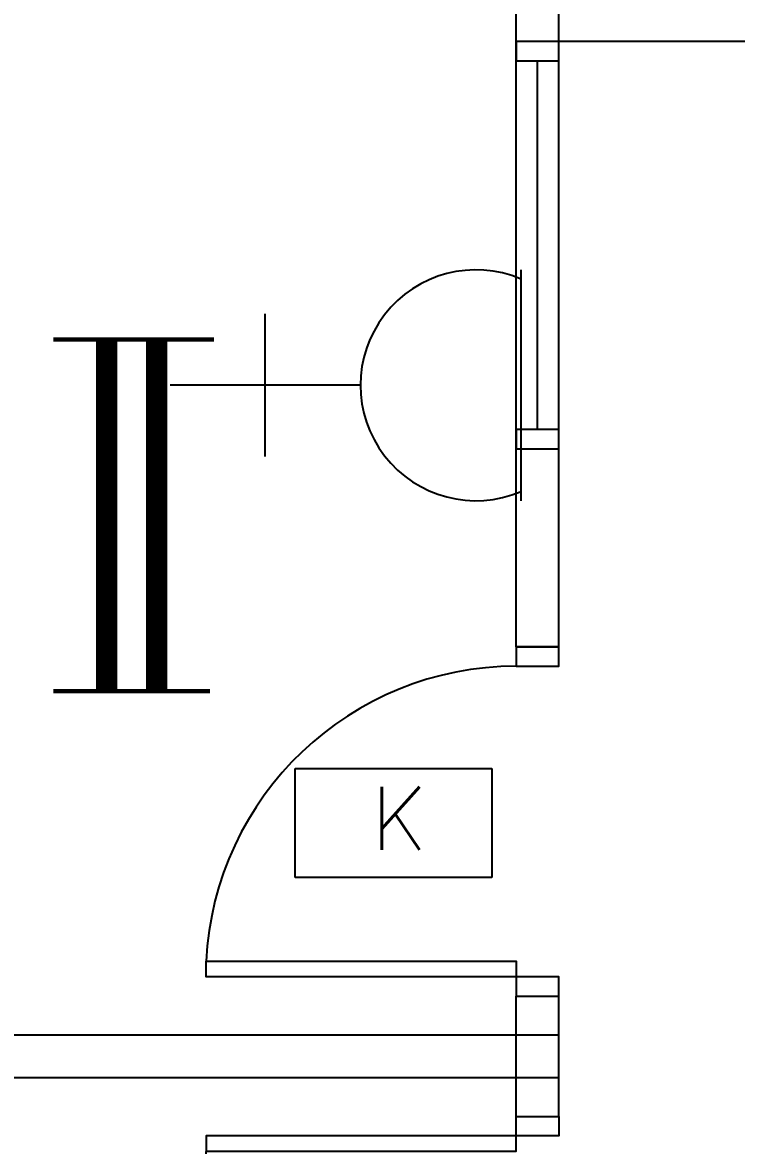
# Model space of a CAD drawing. Header units: inches. Extents: x 16928 to 514628, y -1471 to 241387.
# Drawn here: x 172148 to 173987, y 46615 to 49509 of the extents above; entities that cross this region are included whole.
import ezdxf

# ---------------------------------------------------------------- set-up
doc = ezdxf.new("R2010")
doc.units = ezdxf.units.IN
doc.header["$MEASUREMENT"] = 0
doc.layers.add('BOMBA', color=22, linetype='Continuous', lineweight=25)
for name, color, linetype in [('DOOR', 2, 'Continuous'), ('ELECT', 6, 'Continuous'), ('FITTING', 8, 'Continuous'), ('partition', 8, 'Continuous'), ('TB', 8, 'Continuous'), ('WIN', 9, 'Continuous')]:
    doc.layers.add(name, color=color, linetype=linetype)
doc.styles.add('SIMPLEX', font='simplex.shx', dxfattribs={"width": 0.8})

# ---------------------------------------------------------------- blocks, each defined once
blk = doc.blocks.new('dr16')
at = {"layer": 'DOOR', "color": 1}
blk.add_line((-2409712.2, -909070.8), (-2409602.2, -909070.8), dxfattribs=at)
for points in [[(-2409712.2, -909070.8), (-2409602.2, -909070.8), (-2409602.2, -909020.8), (-2409712.2, -909020.8)], [(-2410511.2, -909830.8), (-2409712.2, -909830.8), (-2409712.2, -909870.8), (-2410511.2, -909870.8)], [(-2409712.2, -909920.8), (-2409602.2, -909920.8), (-2409602.2, -909870.8), (-2409712.2, -909870.8)]]:
    blk.add_lwpolyline(points, close=True, dxfattribs=at)
at = {"layer": 'DOOR', "color": 9}
blk.add_arc((-2409712.2, -909870.8), 800, 90, 177.134, dxfattribs=at)
blk = doc.blocks.new('13A SSO 300mm')
at = {"layer": 'ELECT', "color": 6}
for p, q in [((0, 413.8), (0, 904.4)), ((-184, 659.1), (184, 659.1)), ((-297.4, 0), (297.4, 0))]:
    blk.add_line(p, q, dxfattribs=at)
blk.add_arc((0, 116.3), 297.4, 336.9763, 203.0237, dxfattribs=at)

msp = doc.modelspace()

# ---------------------------------------------------------------- linework, layer by layer
at = {"layer": 'BOMBA', "color": 8, "linetype": 'ByBlock', "ltscale": 10}
for p, q in [((172850.2, 47586.9), (173357.1, 47586.9)), ((172850.2, 47306.2), (172850.2, 47586.9)), ((172850.2, 47586.9), (173357.1, 47586.9)), ((172850.2, 47306.2), (172850.2, 47586.9)), ((173357.1, 47306.2), (172850.2, 47306.2)), ((173357.1, 47306.2), (172850.2, 47306.2))]:
    msp.add_line(p, q, dxfattribs=at)
at = {"layer": 'BOMBA', "color": 3, "linetype": 'ByBlock', "ltscale": 10}
for p, q in [((172850.2, 47586.9), (173357.1, 47586.9)), ((172850.2, 47306.2), (172850.2, 47586.9)), ((173357.1, 47586.9), (173357.1, 47306.2)), ((173357.1, 47306.2), (172850.2, 47306.2))]:
    msp.add_line(p, q, dxfattribs=at)
at = {"layer": 'FITTING', "color": 3}
for points, const_width in [([(172364.8, 47786.3), (172364.8, 48686.3)], 54.6), ([(172493.6, 47786.3), (172493.6, 48686.3)], 54.6), ([(172227.2, 48692.3), (172512.2, 48692.3)], 10.9), ([(172365.9, 48692.3), (172641.1, 48692.3)], 10.9), ([(172227.2, 47786.3), (172502.4, 47786.3)], 10.9), ([(172356, 47786.3), (172631.2, 47786.3)], 10.9)]:
    msp.add_lwpolyline(points, dxfattribs=dict(at, const_width=const_width))
at = {"layer": 'partition'}
for p, q in [((173420, 49460.4), (173420, 51940.4)), ((173530, 49460.4), (173530, 51940.4)), ((174450, 49460.4), (173420, 49460.4)), ((173530, 49460.4), (173420, 49460.4)), ((173420, 47900.4), (173420, 48410.4)), ((173420, 48410.4), (173530, 48410.4)), ((173530, 47900.4), (173530, 48410.4)), ((173420, 47900.4), (173530, 47900.4)), ((173420, 46690.4), (173420, 47000.4)), ((173420, 47000.4), (173530, 47000.4)), ((173530, 46690.4), (173530, 47000.4)), ((169530, 46900.4), (173530, 46900.4)), ((169530, 46790.4), (173530, 46790.4)), ((173420, 46690.4), (173530, 46690.4))]:
    msp.add_line(p, q, dxfattribs=at)
at = {"layer": 'WIN'}
for p, q in [((173420, 48410.4), (173420, 49460.4)), ((173530, 48410.4), (173530, 49460.4)), ((173475, 48460.4), (173475, 49410.4))]:
    msp.add_line(p, q, dxfattribs=at)
for points in [[(173530, 49460.4), (173420, 49460.4), (173420, 49410.4), (173530, 49410.4)], [(173530, 48460.4), (173420, 48460.4), (173420, 48410.4), (173530, 48410.4)]]:
    msp.add_lwpolyline(points, close=True, dxfattribs=at)

# ---------------------------------------------------------------- block references
at = {"layer": 'DOOR'}
msp.add_blockref('dr16', (2583132.1, 956921.2), dxfattribs=at)
at = {"layer": 'DOOR', "xscale": -1, "rotation": 180}
msp.add_blockref('dr16', (2583132.1, -863230.3), dxfattribs=at)
at = {"layer": 'TB', "color": 6, "linetype": 'Continuous', "rotation": 90}
msp.add_blockref('13A SSO 300mm', (173432.4, 48574.4), dxfattribs=at)

# ---------------------------------------------------------------- texts
at = {"layer": 'BOMBA', "color": 3, "linetype": 'ByBlock', "ltscale": 10, "style": 'SIMPLEX'}
msp.add_text('K', height=162.1, dxfattribs=at).set_placement((173045.8, 47377.3))

doc.saveas('drawing.dxf')
